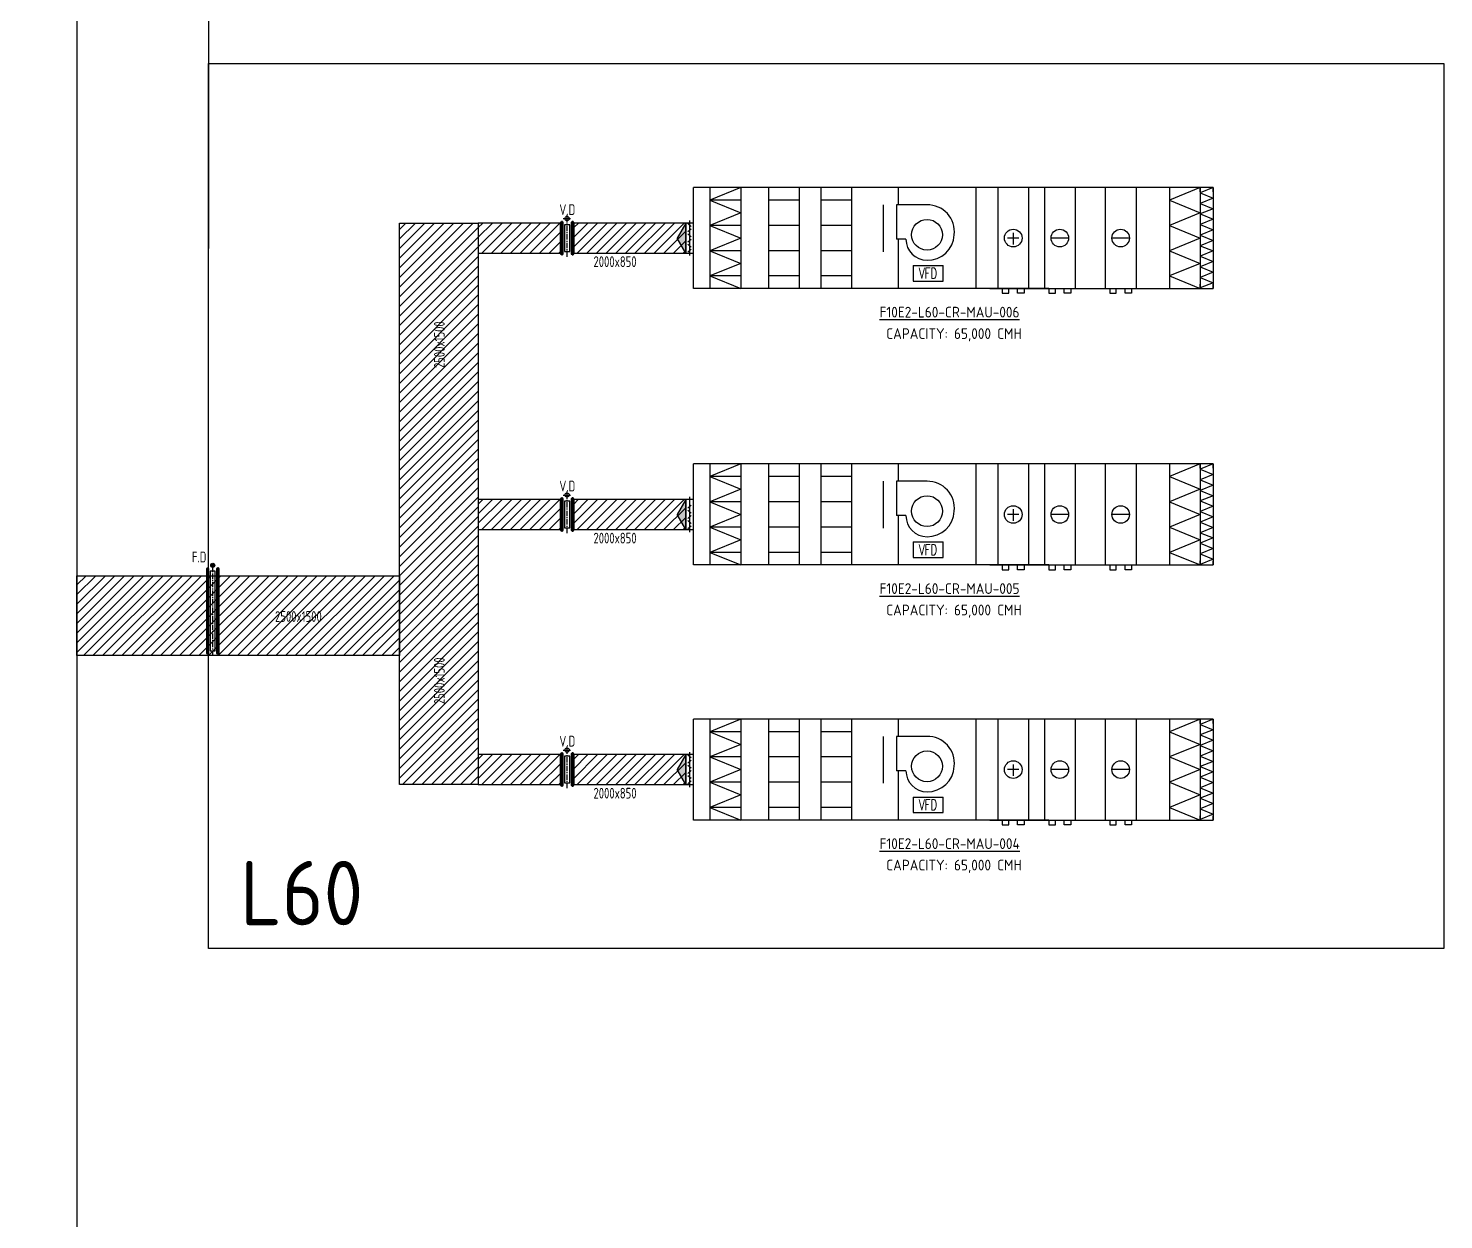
# Model space of a CAD drawing. Header units: millimetres. Extents: x 108 to 3316, y 96 to 2090.
# Drawn here: x 699.1 to 1029, y 1534.3 to 1812.1 of the extents above; entities that cross this region are included whole.
import ezdxf
from ezdxf.enums import TextEntityAlignment as Align

# ---------------------------------------------------------------- set-up
doc = ezdxf.new("R2010")
doc.units = ezdxf.units.MM
doc.linetypes.add('CENTER', pattern=[2, 1.25, -0.25, 0.25, -0.25])
for name, color, linetype in [('A-DETL-01', 1, 'Continuous'), ('DETL-TXT', 4, 'Continuous'), ('M-CEQPM-MAU', 22, 'Continuous'), ('M-CMDUCT-LINE', 15, 'Continuous'), ('M-EQPM-TXT', 4, 'Continuous'), ('M-FM-LINE3', 3, 'Continuous'), ('M-HVAC-CMDUCT', 150, 'Continuous'), ('M-HVAC-DAPR', 2, 'Continuous'), ('U-EX-TXT', 4, 'Continuous')]:
    doc.layers.add(name, color=color, linetype=linetype)
doc.styles.add('AA-TXT', font='isocp.shx', dxfattribs={"bigfont": 'chineset.shx'})
doc.styles.add('STDTEXT', font='simplex.shx', dxfattribs={"bigfont": 'china.shx'})

msp = doc.modelspace()

# ---------------------------------------------------------------- hatches: boundary and pattern name
at = {"layer": 'M-CMDUCT-LINE'}
h = msp.add_hatch(dxfattribs=at)
h.set_pattern_fill('ANSI31', color=256, scale=0.5, style=0)
h.set_pattern_definition([(45, (-40269.2924, -80693.1604), (-1.122532015, 1.122532015), [])])
h.paths.add_polyline_path([(803.99, 1766.68), (803.99, 1635.74), (785.61, 1635.74), (785.61, 1766.68)])
h = msp.add_hatch(dxfattribs=at)
h.set_pattern_fill('ANSI31', color=256, scale=0.5, style=0)
h.set_pattern_definition([(45, (1501.1794, 1587.2283), (-1.122532, 1.122532), [])])
h.paths.add_polyline_path([(823.13, 1766.68), (803.99, 1766.68), (803.99, 1759.68), (823.13, 1759.68)])
h = msp.add_hatch(dxfattribs=at)
h.set_pattern_fill('ANSI31', color=256, scale=0.5, style=0)
h.set_pattern_definition([(45, (1523.44, 1587.2283), (-1.122532, 1.122532), [])])
h.paths.add_polyline_path([(852.34, 1766.68), (826.25, 1766.68), (826.25, 1759.68), (852.34, 1759.68)])
h = msp.add_hatch(dxfattribs=at)
h.set_pattern_fill('ANSI31', color=256, scale=0.5, style=0)
h.set_pattern_definition([(45, (1501.1794, 1522.772), (-1.122532, 1.122532), [])])
h.paths.add_polyline_path([(823.13, 1702.22), (803.99, 1702.22), (803.99, 1695.22), (823.13, 1695.22)])
h = msp.add_hatch(dxfattribs=at)
h.set_pattern_fill('ANSI31', color=256, scale=0.5, style=0)
h.set_pattern_definition([(45, (1523.44, 1522.772), (-1.122532, 1.122532), [])])
h.paths.add_polyline_path([(852.34, 1702.22), (826.25, 1702.22), (826.25, 1695.22), (852.34, 1695.22)])
h = msp.add_hatch(dxfattribs=at)
h.set_pattern_fill('ANSI31', color=256, scale=0.5, style=0)
h.set_pattern_definition([(45, (1500.3599, 1493.401), (-1.122532, 1.122532), [])])
h.paths.add_polyline_path([(710.4, 1684.45), (785.61, 1684.45), (785.61, 1665.85), (710.4, 1665.85)])
h = msp.add_hatch(dxfattribs=at)
h.set_pattern_fill('ANSI31', color=256, scale=0.5, style=0)
h.set_pattern_definition([(45, (1501.1794, 1463.2889), (-1.122532, 1.122532), [])])
h.paths.add_polyline_path([(823.13, 1642.74), (803.99, 1642.74), (803.99, 1635.74), (823.13, 1635.74)])
h = msp.add_hatch(dxfattribs=at)
h.set_pattern_fill('ANSI31', color=256, scale=0.5, style=0)
h.set_pattern_definition([(45, (1523.44, 1463.2889), (-1.122532, 1.122532), [])])
h.paths.add_polyline_path([(852.34, 1642.74), (826.25, 1642.74), (826.25, 1635.74), (852.34, 1635.74)])
at = {"layer": 'M-FM-LINE3', "linetype": 'Continuous'}
h = msp.add_hatch(color=256, dxfattribs=at)
edge = h.paths.add_edge_path()
edge.add_arc((742.08, 1686.88), 0.472, 0, 360)
at = {"layer": 'M-HVAC-CMDUCT', "ltscale": 0.05}
msp.add_hatch(color=3, dxfattribs=at).paths.add_polyline_path([(852.34, 1759.68), (850.32, 1763.18), (852.34, 1766.68)])
msp.add_hatch(color=3, dxfattribs=at).paths.add_polyline_path([(852.34, 1759.68), (850.32, 1763.18), (852.34, 1766.68)])
at = {"layer": 'M-HVAC-CMDUCT', "ltscale": 0.1}
for points in [[(852.34, 1695.22), (850.32, 1698.72), (852.34, 1702.22)], [(852.34, 1635.74), (850.32, 1639.24), (852.34, 1642.74)]]:
    msp.add_hatch(color=256, dxfattribs=at).paths.add_polyline_path(points)
at = {"layer": 'M-HVAC-CMDUCT'}
for points in [[(852.34, 1695.22), (850.32, 1698.72), (852.34, 1702.22)], [(852.34, 1635.74), (850.32, 1639.24), (852.34, 1642.74)]]:
    msp.add_hatch(color=256, dxfattribs=at).paths.add_polyline_path(points)

# ---------------------------------------------------------------- linework, layer by layer
at = {"layer": 'A-DETL-01', "color": 252}
msp.add_lwpolyline([(741.09, 2089.91), (741.09, 1760.78)], dxfattribs=at)
msp.add_lwpolyline([(741.09, 1803.91), (1029.05, 1803.91), (1029.05, 1597.52), (741.09, 1597.52)], close=True, dxfattribs=at)
at = {"layer": 'M-CEQPM-MAU', "color": 3, "ltscale": 0.1}
for p, q in [((975.28, 1774.96), (854.14, 1774.96)), ((854.14, 1751.4), (854.14, 1774.96)), ((858, 1774.96), (858, 1751.4)), ((865.17, 1774.96), (858, 1772.01)), ((858, 1772.01), (865.17, 1769.07)), ((865.17, 1772.01), (858, 1772.01)), ((865.17, 1774.96), (865.17, 1751.4)), ((871.65, 1774.96), (871.65, 1751.4)), ((878.82, 1772.01), (871.65, 1772.01)), ((878.82, 1774.96), (878.82, 1751.4)), ((883.82, 1774.96), (883.82, 1751.4)), ((890.99, 1772.01), (883.82, 1772.01)), ((890.99, 1774.96), (890.99, 1751.4)), ((901.98, 1770.93), (901.98, 1774.96)), ((919.98, 1774.96), (919.98, 1751.4)), ((925.11, 1774.96), (925.11, 1751.4)), ((932.28, 1774.96), (932.28, 1751.4)), ((935.98, 1774.96), (935.98, 1751.4)), ((943.14, 1774.96), (943.14, 1751.4)), ((950.16, 1774.96), (950.16, 1751.4)), ((957.33, 1774.96), (957.33, 1751.4)), ((965.11, 1774.96), (965.11, 1751.4)), ((972.28, 1774.96), (965.11, 1772.01)), ((965.11, 1772.01), (972.28, 1769.07)), ((972.28, 1773.96), (972.28, 1774.96)), ((972.28, 1774.96), (972.28, 1751.4)), ((975.28, 1774.96), (972.28, 1773.72)), ((972.28, 1773.96), (972.28, 1752.4)), ((972.28, 1773.72), (975.28, 1772.49)), ((975.28, 1772.49), (972.28, 1771.26)), ((975.28, 1774.96), (975.28, 1751.4)), ((975.28, 1773.96), (975.28, 1774.96)), ((975.28, 1774.96), (975.28, 1751.4)), ((975.28, 1773.96), (975.28, 1752.4)), ((865.17, 1769.07), (858, 1766.12)), ((898.48, 1759.98), (898.48, 1770.93)), ((901.5, 1770.93), (901.5, 1762.93)), ((908.6, 1770.93), (901.5, 1770.93)), ((972.28, 1769.07), (965.11, 1766.12)), ((972.28, 1771.26), (975.28, 1770.03)), ((975.28, 1770.03), (972.28, 1768.8)), ((972.28, 1768.8), (975.28, 1767.56)), ((858, 1766.12), (865.17, 1763.18)), ((865.17, 1766.12), (858, 1766.12)), ((878.82, 1766.12), (871.65, 1766.12)), ((890.99, 1766.12), (883.82, 1766.12)), ((965.11, 1766.12), (972.28, 1763.18)), ((975.28, 1767.56), (972.28, 1766.33)), ((972.28, 1766.33), (975.28, 1765.1)), ((865.17, 1763.18), (858, 1760.24)), ((903.67, 1762.93), (901.5, 1762.93)), ((901.98, 1751.4), (901.98, 1762.93)), ((930.02, 1763.18), (927.35, 1763.18)), ((941.61, 1763.18), (937.51, 1763.18)), ((955.79, 1763.18), (951.69, 1763.18)), ((972.28, 1763.18), (965.11, 1760.24)), ((975.28, 1765.1), (972.28, 1763.87)), ((972.28, 1763.87), (975.28, 1762.64)), ((975.28, 1762.64), (972.28, 1761.4)), ((865.17, 1760.24), (858, 1760.24)), ((858, 1760.24), (865.17, 1757.29)), ((878.82, 1760.24), (871.65, 1760.24)), ((890.99, 1760.24), (883.82, 1760.24)), ((965.11, 1760.24), (972.28, 1757.29)), ((972.28, 1761.4), (975.28, 1760.17)), ((975.28, 1760.17), (972.28, 1758.94)), ((972.28, 1758.94), (975.28, 1757.71)), ((865.17, 1757.29), (858, 1754.35)), ((905.34, 1756.77), (912.34, 1756.77)), ((905.34, 1756.77), (905.34, 1753.16)), ((912.34, 1753.16), (912.34, 1756.77)), ((972.28, 1757.29), (965.11, 1754.35)), ((975.28, 1757.71), (972.28, 1756.47)), ((972.28, 1756.47), (975.28, 1755.24)), ((858, 1754.35), (865.17, 1751.4)), ((865.17, 1754.35), (858, 1754.35)), ((878.82, 1754.35), (871.65, 1754.35)), ((890.99, 1754.35), (883.82, 1754.35)), ((905.34, 1753.16), (912.34, 1753.16)), ((965.11, 1754.35), (972.28, 1751.4)), ((975.28, 1755.24), (972.28, 1754.01)), ((972.28, 1754.01), (975.28, 1752.78)), ((975.28, 1752.78), (972.28, 1751.55)), ((972.28, 1751.4), (972.28, 1752.4)), ((975.28, 1751.4), (975.28, 1752.4)), ((937, 1751.4), (854.14, 1751.4)), ((923.23, 1751.4), (950.08, 1751.4)), ((926.14, 1751.4), (926.14, 1750.32)), ((926.14, 1750.32), (927.67, 1750.32)), ((927.67, 1751.4), (929.72, 1751.4)), ((927.67, 1750.32), (927.67, 1751.4)), ((929.72, 1750.32), (929.72, 1751.4)), ((931.26, 1750.32), (929.72, 1750.32)), ((931.26, 1751.4), (931.26, 1750.32)), ((937, 1751.4), (937, 1750.32)), ((937, 1750.32), (938.54, 1750.32)), ((938.54, 1751.4), (940.58, 1751.4)), ((938.54, 1750.32), (938.54, 1751.4)), ((940.58, 1750.32), (940.58, 1751.4)), ((942.12, 1750.32), (940.58, 1750.32)), ((942.12, 1751.4), (942.12, 1750.32)), ((950.08, 1751.4), (975.28, 1751.4)), ((951.18, 1751.4), (951.18, 1750.32)), ((951.18, 1750.32), (952.72, 1750.32)), ((952.72, 1751.4), (954.77, 1751.4)), ((952.72, 1750.32), (952.72, 1751.4)), ((954.77, 1750.32), (954.77, 1751.4)), ((956.3, 1750.32), (954.77, 1750.32)), ((956.3, 1751.4), (956.3, 1750.32)), ((972.28, 1751.55), (972.62, 1751.4))]:
    msp.add_line(p, q, dxfattribs=at)
at = {"layer": 'M-CEQPM-MAU', "ltscale": 0.1}
for p, q in [((975.28, 1710.5), (854.14, 1710.5)), ((854.14, 1686.95), (854.14, 1710.5)), ((858, 1710.5), (858, 1686.95)), ((865.17, 1710.5), (858, 1707.56)), ((865.17, 1710.5), (865.17, 1686.95)), ((871.65, 1710.5), (871.65, 1686.95)), ((878.82, 1710.5), (878.82, 1686.95)), ((883.82, 1710.5), (883.82, 1686.95)), ((890.99, 1710.5), (890.99, 1686.95)), ((901.98, 1706.47), (901.98, 1710.5)), ((919.98, 1710.5), (919.98, 1686.95)), ((925.11, 1710.5), (925.11, 1686.95)), ((932.28, 1710.5), (932.28, 1686.95)), ((935.98, 1710.5), (935.98, 1686.95)), ((943.14, 1710.5), (943.14, 1686.95)), ((950.16, 1710.5), (950.16, 1686.95)), ((957.33, 1710.5), (957.33, 1686.95)), ((965.11, 1710.5), (965.11, 1686.95)), ((972.28, 1710.5), (965.11, 1707.56)), ((972.28, 1709.5), (972.28, 1710.5)), ((972.28, 1710.5), (972.28, 1686.95)), ((975.28, 1710.5), (972.28, 1709.27)), ((972.28, 1709.5), (972.28, 1687.95)), ((972.28, 1709.27), (975.28, 1708.04)), ((975.28, 1710.5), (975.28, 1686.95)), ((975.28, 1709.5), (975.28, 1710.5)), ((975.28, 1710.5), (975.28, 1686.95)), ((975.28, 1709.5), (975.28, 1687.95)), ((858, 1707.56), (865.17, 1704.61)), ((865.17, 1707.56), (858, 1707.56)), ((878.82, 1707.56), (871.65, 1707.56)), ((890.99, 1707.56), (883.82, 1707.56)), ((898.48, 1695.52), (898.48, 1706.47)), ((901.5, 1706.47), (901.5, 1698.47)), ((908.6, 1706.47), (901.5, 1706.47)), ((965.11, 1707.56), (972.28, 1704.61)), ((975.28, 1708.04), (972.28, 1706.8)), ((972.28, 1706.8), (975.28, 1705.57)), ((865.17, 1704.61), (858, 1701.67)), ((972.28, 1704.61), (965.11, 1701.67)), ((975.28, 1705.57), (972.28, 1704.34)), ((972.28, 1704.34), (975.28, 1703.11)), ((975.28, 1703.11), (972.28, 1701.88)), ((858, 1701.67), (865.17, 1698.72)), ((865.17, 1701.67), (858, 1701.67)), ((878.82, 1701.67), (871.65, 1701.67)), ((890.99, 1701.67), (883.82, 1701.67)), ((965.11, 1701.67), (972.28, 1698.72)), ((972.28, 1701.88), (975.28, 1700.64)), ((975.28, 1700.64), (972.28, 1699.41)), ((972.28, 1699.41), (975.28, 1698.18)), ((865.17, 1698.72), (858, 1695.78)), ((903.67, 1698.47), (901.5, 1698.47)), ((901.98, 1686.95), (901.98, 1698.47)), ((930.02, 1698.72), (927.35, 1698.72)), ((941.61, 1698.72), (937.51, 1698.72)), ((955.79, 1698.72), (951.69, 1698.72)), ((972.28, 1698.72), (965.11, 1695.78)), ((975.28, 1698.18), (972.28, 1696.95)), ((972.28, 1696.95), (975.28, 1695.71)), ((865.17, 1695.78), (858, 1695.78)), ((858, 1695.78), (865.17, 1692.84)), ((865.17, 1692.84), (858, 1689.89)), ((878.82, 1695.78), (871.65, 1695.78)), ((890.99, 1695.78), (883.82, 1695.78)), ((965.11, 1695.78), (972.28, 1692.84)), ((972.28, 1692.84), (965.11, 1689.89)), ((975.28, 1695.71), (972.28, 1694.48)), ((972.28, 1694.48), (975.28, 1693.25)), ((975.28, 1693.25), (972.28, 1692.02)), ((858, 1689.89), (865.17, 1686.95)), ((865.17, 1689.89), (858, 1689.89)), ((878.82, 1689.89), (871.65, 1689.89)), ((890.99, 1689.89), (883.82, 1689.89)), ((905.34, 1692.32), (912.34, 1692.32)), ((905.34, 1692.32), (905.34, 1688.7)), ((912.34, 1688.7), (912.34, 1692.32)), ((965.11, 1689.89), (972.28, 1686.95)), ((972.28, 1692.02), (975.28, 1690.79)), ((975.28, 1690.79), (972.28, 1689.55)), ((972.28, 1689.55), (975.28, 1688.32)), ((937, 1686.95), (854.14, 1686.95)), ((905.34, 1688.7), (912.34, 1688.7)), ((923.23, 1686.95), (950.08, 1686.95)), ((926.14, 1686.95), (926.14, 1685.86)), ((927.67, 1686.95), (929.72, 1686.95)), ((927.67, 1685.86), (927.67, 1686.95)), ((929.72, 1685.86), (929.72, 1686.95)), ((931.26, 1686.95), (931.26, 1685.86)), ((937, 1686.95), (937, 1685.86)), ((938.54, 1686.95), (940.58, 1686.95)), ((938.54, 1685.86), (938.54, 1686.95)), ((940.58, 1685.86), (940.58, 1686.95)), ((942.12, 1686.95), (942.12, 1685.86)), ((950.08, 1686.95), (975.28, 1686.95)), ((951.18, 1686.95), (951.18, 1685.86)), ((952.72, 1686.95), (954.77, 1686.95)), ((952.72, 1685.86), (952.72, 1686.95)), ((954.77, 1685.86), (954.77, 1686.95)), ((956.3, 1686.95), (956.3, 1685.86)), ((975.28, 1688.32), (972.28, 1687.09)), ((972.28, 1686.95), (972.28, 1687.95)), ((972.28, 1687.09), (972.62, 1686.95)), ((975.28, 1686.95), (975.28, 1687.95)), ((926.14, 1685.86), (927.67, 1685.86)), ((931.26, 1685.86), (929.72, 1685.86)), ((937, 1685.86), (938.54, 1685.86)), ((942.12, 1685.86), (940.58, 1685.86)), ((951.18, 1685.86), (952.72, 1685.86)), ((956.3, 1685.86), (954.77, 1685.86)), ((975.28, 1651.02), (854.14, 1651.02)), ((854.14, 1627.47), (854.14, 1651.02)), ((858, 1651.02), (858, 1627.47)), ((865.17, 1651.02), (858, 1648.07)), ((865.17, 1651.02), (865.17, 1627.47)), ((871.65, 1651.02), (871.65, 1627.47)), ((878.82, 1651.02), (878.82, 1627.47)), ((883.82, 1651.02), (883.82, 1627.47)), ((890.99, 1651.02), (890.99, 1627.47)), ((901.98, 1646.99), (901.98, 1651.02)), ((919.98, 1651.02), (919.98, 1627.47)), ((925.11, 1651.02), (925.11, 1627.47)), ((932.28, 1651.02), (932.28, 1627.47)), ((935.98, 1651.02), (935.98, 1627.47)), ((943.14, 1651.02), (943.14, 1627.47)), ((950.16, 1651.02), (950.16, 1627.47)), ((957.33, 1651.02), (957.33, 1627.47)), ((965.11, 1651.02), (965.11, 1627.47)), ((972.28, 1651.02), (965.11, 1648.07)), ((972.28, 1650.02), (972.28, 1651.02)), ((972.28, 1651.02), (972.28, 1627.47)), ((975.28, 1651.02), (972.28, 1649.79)), ((972.28, 1650.02), (972.28, 1628.47)), ((972.28, 1649.79), (975.28, 1648.55)), ((975.28, 1651.02), (975.28, 1627.47)), ((975.28, 1650.02), (975.28, 1651.02)), ((975.28, 1651.02), (975.28, 1627.47)), ((975.28, 1650.02), (975.28, 1628.47)), ((858, 1648.07), (865.17, 1645.13)), ((865.17, 1648.07), (858, 1648.07)), ((878.82, 1648.07), (871.65, 1648.07)), ((890.99, 1648.07), (883.82, 1648.07)), ((898.48, 1636.04), (898.48, 1646.99)), ((901.5, 1646.99), (901.5, 1638.99)), ((908.6, 1646.99), (901.5, 1646.99)), ((965.11, 1648.07), (972.28, 1645.13)), ((975.28, 1648.55), (972.28, 1647.32)), ((972.28, 1647.32), (975.28, 1646.09)), ((865.17, 1645.13), (858, 1642.19)), ((972.28, 1645.13), (965.11, 1642.19)), ((975.28, 1646.09), (972.28, 1644.86)), ((972.28, 1644.86), (975.28, 1643.62)), ((975.28, 1643.62), (972.28, 1642.39)), ((858, 1642.19), (865.17, 1639.24)), ((865.17, 1642.19), (858, 1642.19)), ((878.82, 1642.19), (871.65, 1642.19)), ((890.99, 1642.19), (883.82, 1642.19)), ((965.11, 1642.19), (972.28, 1639.24)), ((972.28, 1642.39), (975.28, 1641.16)), ((975.28, 1641.16), (972.28, 1639.93)), ((972.28, 1639.93), (975.28, 1638.7)), ((865.17, 1639.24), (858, 1636.3)), ((903.67, 1638.99), (901.5, 1638.99)), ((901.98, 1627.47), (901.98, 1638.99)), ((930.02, 1639.24), (927.35, 1639.24)), ((941.61, 1639.24), (937.51, 1639.24)), ((955.79, 1639.24), (951.69, 1639.24)), ((972.28, 1639.24), (965.11, 1636.3)), ((975.28, 1638.7), (972.28, 1637.46)), ((972.28, 1637.46), (975.28, 1636.23)), ((865.17, 1636.3), (858, 1636.3)), ((858, 1636.3), (865.17, 1633.35)), ((865.17, 1633.35), (858, 1630.41)), ((878.82, 1636.3), (871.65, 1636.3)), ((890.99, 1636.3), (883.82, 1636.3)), ((965.11, 1636.3), (972.28, 1633.35)), ((972.28, 1633.35), (965.11, 1630.41)), ((975.28, 1636.23), (972.28, 1635)), ((972.28, 1635), (975.28, 1633.77)), ((975.28, 1633.77), (972.28, 1632.54)), ((858, 1630.41), (865.17, 1627.47)), ((865.17, 1630.41), (858, 1630.41)), ((878.82, 1630.41), (871.65, 1630.41)), ((890.99, 1630.41), (883.82, 1630.41)), ((905.34, 1632.83), (912.34, 1632.83)), ((905.34, 1632.83), (905.34, 1629.22)), ((912.34, 1629.22), (912.34, 1632.83)), ((965.11, 1630.41), (972.28, 1627.47)), ((972.28, 1632.54), (975.28, 1631.3)), ((975.28, 1631.3), (972.28, 1630.07)), ((972.28, 1630.07), (975.28, 1628.84)), ((937, 1627.47), (854.14, 1627.47)), ((905.34, 1629.22), (912.34, 1629.22)), ((923.23, 1627.47), (950.08, 1627.47)), ((926.14, 1627.47), (926.14, 1626.38)), ((927.67, 1627.47), (929.72, 1627.47)), ((927.67, 1626.38), (927.67, 1627.47)), ((929.72, 1626.38), (929.72, 1627.47)), ((931.26, 1627.47), (931.26, 1626.38)), ((937, 1627.47), (937, 1626.38)), ((938.54, 1627.47), (940.58, 1627.47)), ((938.54, 1626.38), (938.54, 1627.47)), ((940.58, 1626.38), (940.58, 1627.47)), ((942.12, 1627.47), (942.12, 1626.38)), ((950.08, 1627.47), (975.28, 1627.47)), ((951.18, 1627.47), (951.18, 1626.38)), ((952.72, 1627.47), (954.77, 1627.47)), ((952.72, 1626.38), (952.72, 1627.47)), ((954.77, 1626.38), (954.77, 1627.47)), ((956.3, 1627.47), (956.3, 1626.38)), ((975.28, 1628.84), (972.28, 1627.61)), ((972.28, 1627.47), (972.28, 1628.47)), ((972.28, 1627.61), (972.62, 1627.47)), ((975.28, 1627.47), (975.28, 1628.47)), ((926.14, 1626.38), (927.67, 1626.38)), ((931.26, 1626.38), (929.72, 1626.38)), ((937, 1626.38), (938.54, 1626.38)), ((942.12, 1626.38), (940.58, 1626.38)), ((951.18, 1626.38), (952.72, 1626.38)), ((956.3, 1626.38), (954.77, 1626.38))]:
    msp.add_line(p, q, dxfattribs=at)
at = {"layer": 'M-CEQPM-MAU', "color": 3}
msp.add_lwpolyline([(928.7, 1764.4), (928.7, 1761.72)], dxfattribs=at)
at = {"layer": 'M-CEQPM-MAU'}
for points in [[(928.7, 1699.94), (928.7, 1697.26)], [(928.7, 1640.46), (928.7, 1637.78)]]:
    msp.add_lwpolyline(points, dxfattribs=at)
at = {"layer": 'M-CEQPM-MAU', "color": 3, "ltscale": 0.1}
for centre, radius in [((908.6, 1763.95), 3.59), ((928.7, 1763.18), 2.05), ((939.56, 1763.18), 2.05), ((953.74, 1763.18), 2.05)]:
    msp.add_circle(centre, radius, dxfattribs=at)
at = {"layer": 'M-CEQPM-MAU', "ltscale": 0.1}
for centre, radius in [((908.6, 1699.5), 3.59), ((928.7, 1698.72), 2.05), ((939.56, 1698.72), 2.05), ((953.74, 1698.72), 2.05), ((908.6, 1640.01), 3.59), ((928.7, 1639.24), 2.05), ((939.56, 1639.24), 2.05), ((953.74, 1639.24), 2.05)]:
    msp.add_circle(centre, radius, dxfattribs=at)
at = {"layer": 'M-CEQPM-MAU', "color": 3, "ltscale": 0.1}
for centre, radius, start, end in [((908.7, 1764.64), 6.29, 353.7563, 90.9586), ((908.6, 1762.93), 4.92, 180, 270), ((908.7, 1764.27), 6.27, 269.0709, 357.1108)]:
    msp.add_arc(centre, radius, start, end, dxfattribs=at)
at = {"layer": 'M-CEQPM-MAU', "ltscale": 0.1}
for centre, radius, start, end in [((908.7, 1700.18), 6.29, 353.7563, 90.9586), ((908.7, 1699.81), 6.27, 269.0709, 357.1108), ((908.6, 1698.47), 4.92, 180, 270), ((908.7, 1640.7), 6.29, 353.7563, 90.9586), ((908.7, 1640.33), 6.27, 269.0709, 357.1108), ((908.6, 1638.99), 4.92, 180, 270)]:
    msp.add_arc(centre, radius, start, end, dxfattribs=at)
at = {"layer": 'M-FM-LINE3', "linetype": 'CENTER'}
for p, q in [((824.69, 1758.82), (824.69, 1768.66)), ((823.76, 1767.73), (825.63, 1767.73)), ((823.76, 1703.27), (825.63, 1703.27)), ((824.69, 1694.36), (824.69, 1704.21)), ((742.08, 1665.75), (742.08, 1686.41)), ((823.76, 1643.79), (825.63, 1643.79)), ((824.69, 1634.88), (824.69, 1644.72))]:
    msp.add_line(p, q, dxfattribs=at)
at = {"layer": 'M-FM-LINE3'}
for p, q in [((823.45, 1767.23), (823.45, 1759.13)), ((825.94, 1767.23), (825.94, 1759.13)), ((823.45, 1702.77), (823.45, 1694.68)), ((825.94, 1702.77), (825.94, 1694.68)), ((740.91, 1686.41), (740.91, 1666.05)), ((743.26, 1686.41), (743.26, 1666.05)), ((823.45, 1643.29), (823.45, 1635.19)), ((825.94, 1643.29), (825.94, 1635.19))]:
    msp.add_line(p, q, dxfattribs=at)
for points in [[(823.76, 1766.92), (823.13, 1766.92), (823.13, 1759.44), (823.76, 1759.44)], [(825.31, 1766.3), (824.07, 1766.3), (824.07, 1760.07), (825.31, 1760.07)], [(826.25, 1766.92), (825.63, 1766.92), (825.63, 1759.44), (826.25, 1759.44)], [(823.76, 1702.46), (823.13, 1702.46), (823.13, 1694.99), (823.76, 1694.99)], [(825.31, 1701.84), (824.07, 1701.84), (824.07, 1695.61), (825.31, 1695.61)], [(826.25, 1702.46), (825.63, 1702.46), (825.63, 1694.99), (826.25, 1694.99)], [(741.2, 1686.12), (740.61, 1686.12), (740.61, 1666.34), (741.2, 1666.34)], [(743.56, 1686.12), (742.97, 1686.12), (742.97, 1666.34), (743.56, 1666.34)], [(742.67, 1685.53), (741.49, 1685.53), (741.49, 1666.93), (742.67, 1666.93)], [(823.76, 1642.98), (823.13, 1642.98), (823.13, 1635.5), (823.76, 1635.5)], [(825.31, 1642.36), (824.07, 1642.36), (824.07, 1636.13), (825.31, 1636.13)], [(826.25, 1642.98), (825.63, 1642.98), (825.63, 1635.5), (826.25, 1635.5)]]:
    msp.add_lwpolyline(points, close=True, dxfattribs=at)
for centre, radius in [((824.69, 1767.73), 0.498), ((824.69, 1703.27), 0.498), ((742.08, 1686.88), 0.472), ((824.69, 1643.79), 0.498)]:
    msp.add_circle(centre, radius, dxfattribs=at)
at = {"layer": 'M-HVAC-CMDUCT', "color": 3, "ltscale": 0.05}
for p, q in [((852.34, 1766.68), (850.32, 1763.18)), ((852.34, 1766.68), (850.32, 1763.18)), ((852.34, 1759.68), (852.34, 1766.68)), ((852.34, 1766.68), (852.34, 1759.68)), ((852.34, 1759.68), (852.34, 1766.68)), ((852.34, 1759.68), (850.32, 1763.18)), ((852.34, 1759.68), (850.32, 1763.18))]:
    msp.add_line(p, q, dxfattribs=at)
at = {"layer": 'M-HVAC-CMDUCT', "ltscale": 0.1}
for p, q in [((852.34, 1702.22), (850.32, 1698.72)), ((852.34, 1695.22), (852.34, 1702.22)), ((852.34, 1702.22), (852.34, 1695.22)), ((852.34, 1695.22), (850.32, 1698.72)), ((852.34, 1642.74), (850.32, 1639.24)), ((852.34, 1635.74), (852.34, 1642.74)), ((852.34, 1642.74), (852.34, 1635.74)), ((852.34, 1635.74), (850.32, 1639.24))]:
    msp.add_line(p, q, dxfattribs=at)
at = {"layer": 'M-HVAC-CMDUCT'}
for p, q in [((852.34, 1702.22), (850.32, 1698.72)), ((852.34, 1695.22), (852.34, 1702.22)), ((852.34, 1695.22), (850.32, 1698.72)), ((852.34, 1642.74), (850.32, 1639.24)), ((852.34, 1635.74), (852.34, 1642.74)), ((852.34, 1635.74), (850.32, 1639.24))]:
    msp.add_line(p, q, dxfattribs=at)
msp.add_lwpolyline([(710.4, 2077.29), (710.4, 1198.5), (691.61, 1198.5), (691.61, 2077.29)], dxfattribs=at)
for points in [[(803.99, 1766.68), (803.99, 1635.74), (785.61, 1635.74), (785.61, 1766.68)], [(823.13, 1766.68), (803.99, 1766.68), (803.99, 1759.68), (823.13, 1759.68)], [(852.34, 1766.68), (826.25, 1766.68), (826.25, 1759.68), (852.34, 1759.68)], [(823.13, 1702.22), (803.99, 1702.22), (803.99, 1695.22), (823.13, 1695.22)], [(852.34, 1702.22), (826.25, 1702.22), (826.25, 1695.22), (852.34, 1695.22)], [(710.4, 1684.45), (785.61, 1684.45), (785.61, 1665.85), (710.4, 1665.85)], [(823.13, 1642.74), (803.99, 1642.74), (803.99, 1635.74), (823.13, 1635.74)], [(852.34, 1642.74), (826.25, 1642.74), (826.25, 1635.74), (852.34, 1635.74)]]:
    msp.add_lwpolyline(points, close=True, dxfattribs=at)
at = {"layer": 'M-HVAC-DAPR', "color": 3, "ltscale": 0.05}
for p, q in [((853.64, 1765.89), (852.84, 1766.56)), ((853.64, 1765.89), (852.84, 1766.56)), ((852.84, 1764.69), (853.64, 1765.36)), ((852.84, 1764.69), (853.64, 1765.36)), ((853.24, 1767.28), (853.24, 1759.08)), ((853.24, 1767.28), (853.24, 1759.08)), ((853.64, 1763.49), (852.84, 1764.16)), ((853.64, 1763.49), (852.84, 1764.16)), ((852.84, 1762.29), (853.64, 1762.96)), ((852.84, 1762.29), (853.64, 1762.96)), ((853.64, 1761.09), (852.84, 1761.76)), ((853.64, 1761.09), (852.84, 1761.76)), ((852.84, 1759.89), (853.64, 1760.56)), ((852.84, 1759.89), (853.64, 1760.56))]:
    msp.add_line(p, q, dxfattribs=at)
at = {"layer": 'M-HVAC-DAPR', "ltscale": 0.1}
for p, q in [((853.24, 1702.82), (853.24, 1694.62)), ((852.84, 1700.23), (853.64, 1700.9)), ((853.64, 1699.03), (852.84, 1699.7)), ((852.84, 1697.83), (853.64, 1698.5)), ((853.64, 1696.63), (852.84, 1697.3)), ((852.84, 1695.43), (853.64, 1696.1)), ((853.24, 1643.34), (853.24, 1635.14)), ((853.64, 1641.95), (852.84, 1642.62)), ((852.84, 1640.75), (853.64, 1641.42)), ((853.64, 1639.55), (852.84, 1640.22)), ((852.84, 1638.35), (853.64, 1639.02)), ((853.64, 1637.15), (852.84, 1637.82)), ((852.84, 1635.95), (853.64, 1636.62))]:
    msp.add_line(p, q, dxfattribs=at)
at = {"layer": 'M-HVAC-DAPR'}
for p, q in [((853.24, 1702.82), (853.24, 1694.62)), ((852.84, 1700.23), (853.64, 1700.9)), ((853.64, 1699.03), (852.84, 1699.7)), ((852.84, 1697.83), (853.64, 1698.5)), ((853.64, 1696.63), (852.84, 1697.3)), ((852.84, 1695.43), (853.64, 1696.1)), ((853.24, 1643.34), (853.24, 1635.14)), ((853.64, 1641.95), (852.84, 1642.62)), ((852.84, 1640.75), (853.64, 1641.42)), ((853.64, 1639.55), (852.84, 1640.22)), ((852.84, 1638.35), (853.64, 1639.02)), ((853.64, 1637.15), (852.84, 1637.82)), ((852.84, 1635.95), (853.64, 1636.62))]:
    msp.add_line(p, q, dxfattribs=at)
at = {"layer": 'M-HVAC-DAPR', "color": 3, "ltscale": 0.05}
msp.add_lwpolyline([(854.14, 1766.68), (852.34, 1766.68), (852.34, 1759.68), (854.14, 1759.68)], close=True, dxfattribs=at)
msp.add_lwpolyline([(854.14, 1766.68), (852.34, 1766.68), (852.34, 1759.68), (854.14, 1759.68)], close=True, dxfattribs=at)
at = {"layer": 'M-HVAC-DAPR', "color": 3, "ltscale": 0.05, "const_width": 0.1}
for points in [[(853.19, 1766.22, -1), (853.29, 1766.22, -1)], [(853.19, 1766.22, -1), (853.29, 1766.22, -1)], [(853.19, 1765.02, -1), (853.29, 1765.02, -1)], [(853.19, 1765.02, -1), (853.29, 1765.02, -1)], [(853.19, 1763.82, -1), (853.29, 1763.82, -1)], [(853.19, 1763.82, -1), (853.29, 1763.82, -1)], [(853.19, 1762.62, -1), (853.29, 1762.62, -1)], [(853.19, 1762.62, -1), (853.29, 1762.62, -1)], [(853.19, 1761.42, -1), (853.29, 1761.42, -1)], [(853.19, 1761.42, -1), (853.29, 1761.42, -1)], [(853.19, 1760.22, -1), (853.29, 1760.22, -1)], [(853.19, 1760.22, -1), (853.29, 1760.22, -1)]]:
    msp.add_lwpolyline(points, format="xyb", close=True, dxfattribs=at)
at = {"layer": 'M-HVAC-DAPR', "ltscale": 0.1}
for points in [[(854.14, 1702.22), (852.34, 1702.22), (852.34, 1695.22), (854.14, 1695.22)], [(854.14, 1642.74), (852.34, 1642.74), (852.34, 1635.74), (854.14, 1635.74)]]:
    msp.add_lwpolyline(points, close=True, dxfattribs=at)
at = {"layer": 'M-HVAC-DAPR'}
for points in [[(854.14, 1702.22), (852.34, 1702.22), (852.34, 1695.22), (854.14, 1695.22)], [(854.14, 1642.74), (852.34, 1642.74), (852.34, 1635.74), (854.14, 1635.74)]]:
    msp.add_lwpolyline(points, close=True, dxfattribs=at)
at = {"layer": 'M-HVAC-DAPR', "ltscale": 0.1, "const_width": 0.1}
for points in [[(853.19, 1700.56, -1), (853.29, 1700.56, -1)], [(853.19, 1699.36, -1), (853.29, 1699.36, -1)], [(853.19, 1698.16, -1), (853.29, 1698.16, -1)], [(853.19, 1696.96, -1), (853.29, 1696.96, -1)], [(853.19, 1695.76, -1), (853.29, 1695.76, -1)], [(853.19, 1641.08, -1), (853.29, 1641.08, -1)], [(853.19, 1639.88, -1), (853.29, 1639.88, -1)], [(853.19, 1638.68, -1), (853.29, 1638.68, -1)], [(853.19, 1637.48, -1), (853.29, 1637.48, -1)], [(853.19, 1636.28, -1), (853.29, 1636.28, -1)]]:
    msp.add_lwpolyline(points, format="xyb", close=True, dxfattribs=at)
at = {"layer": 'M-HVAC-DAPR', "const_width": 0.1}
for points in [[(853.19, 1700.56, -1), (853.29, 1700.56, -1)], [(853.19, 1699.36, -1), (853.29, 1699.36, -1)], [(853.19, 1698.16, -1), (853.29, 1698.16, -1)], [(853.19, 1696.96, -1), (853.29, 1696.96, -1)], [(853.19, 1695.76, -1), (853.29, 1695.76, -1)], [(853.19, 1641.08, -1), (853.29, 1641.08, -1)], [(853.19, 1639.88, -1), (853.29, 1639.88, -1)], [(853.19, 1638.68, -1), (853.29, 1638.68, -1)], [(853.19, 1637.48, -1), (853.29, 1637.48, -1)], [(853.19, 1636.28, -1), (853.29, 1636.28, -1)]]:
    msp.add_lwpolyline(points, format="xyb", close=True, dxfattribs=at)

# ---------------------------------------------------------------- texts
at = {"layer": 'DETL-TXT', "color": 2, "ltscale": 0.1, "style": 'AA-TXT'}
msp.add_text('L60', height=15, dxfattribs=at).set_placement((748.48, 1602.95))
at = {"layer": 'M-CEQPM-MAU', "color": 3, "ltscale": 0.1, "style": 'STDTEXT', "width": 0.7}
msp.add_text('VFD', height=2.5, dxfattribs=at).set_placement((908.84, 1754.97), align=Align.MIDDLE)
at = {"layer": 'M-CEQPM-MAU', "ltscale": 0.1, "style": 'STDTEXT', "width": 0.7}
for p in [(908.84, 1690.51), (908.84, 1631.03)]:
    msp.add_text('VFD', height=2.5, dxfattribs=at).set_placement(p, align=Align.MIDDLE)
at = {"layer": 'M-EQPM-TXT', "style": 'AA-TXT'}
for s, p in [('%%UF10E2-L60-CR-MAU-006', (897.52, 1744.66)), ('%%UF10E2-L60-CR-MAU-005', (897.52, 1680.2)), ('%%UF10E2-L60-CR-MAU-004', (897.52, 1620.72))]:
    msp.add_text(s, height=2.5, dxfattribs=at).set_placement(p)
at = {"layer": 'M-EQPM-TXT', "color": 3, "style": 'AA-TXT'}
for p in [(899.09, 1739.66), (899.09, 1675.2), (899.09, 1615.72)]:
    msp.add_text('CAPACITY: 65,000 CMH', height=2.5, dxfattribs=at).set_placement(p)
at = {"layer": 'U-EX-TXT', "style": 'AA-TXT', "width": 0.8}
for s, p in [('V.D', (824.74, 1769.81)), ('2000x850', (835.87, 1757.68)), ('V.D', (824.74, 1705.35)), ('2000x850', (835.87, 1693.22)), ('F.D', (738.91, 1688.82)), ('2500x1500', (762.06, 1674.94)), ('V.D', (824.74, 1645.87)), ('2000x850', (835.87, 1633.74))]:
    msp.add_text(s, height=2.5, dxfattribs=at).set_placement(p, align=Align.MIDDLE_CENTER)
for p in [(794.92, 1738.33), (794.92, 1659.96)]:
    msp.add_text('2500x1500', height=2.5, rotation=90, dxfattribs=at).set_placement(p, align=Align.MIDDLE_CENTER)

doc.saveas('drawing.dxf')
